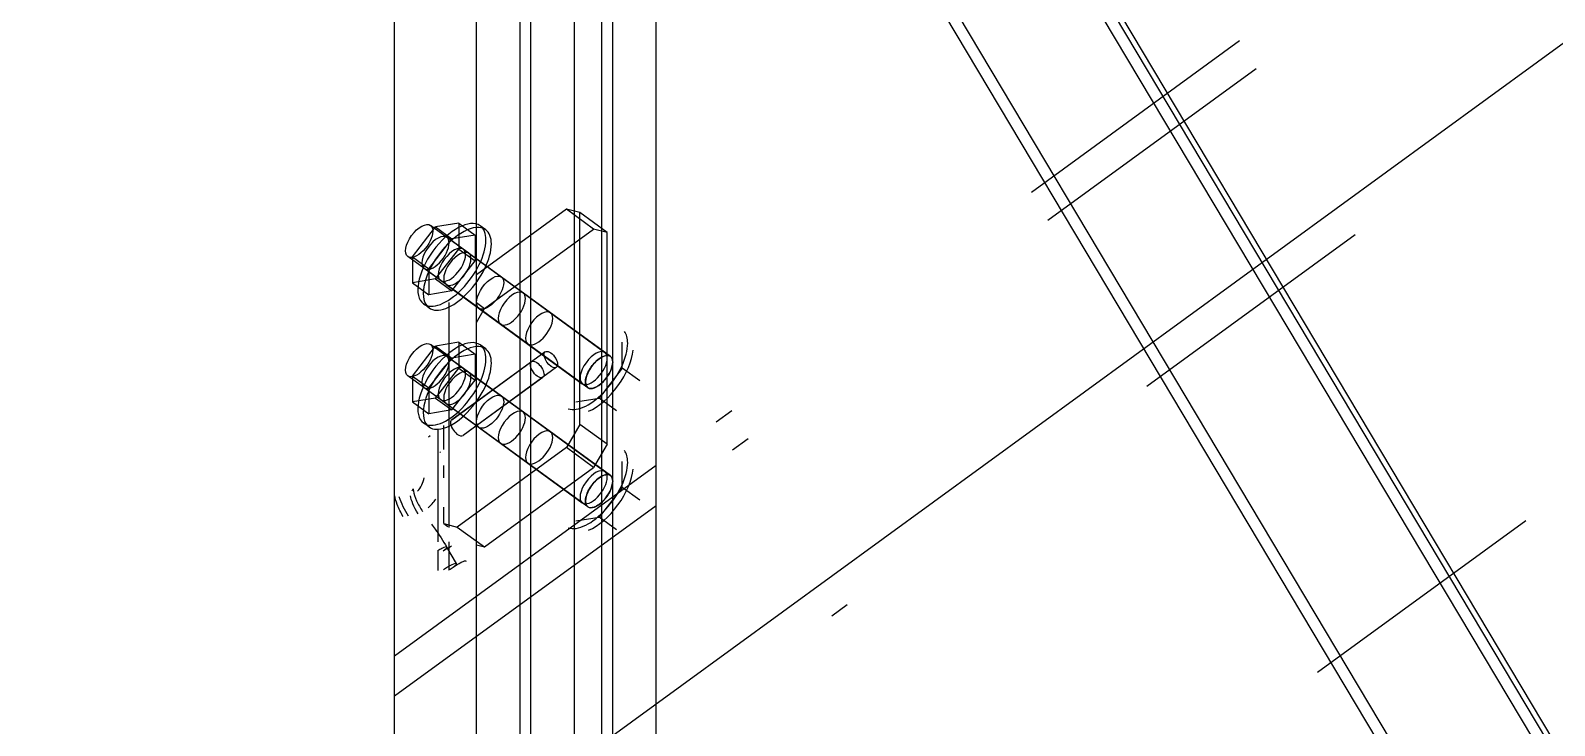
# Model space of a CAD drawing. Extents: x 0 to 478, y 0 to 494.
# Drawn here: x 202.69 to 242.23, y 351.07 to 369.08 of the extents above; entities that cross this region are included whole.
import ezdxf

# ---------------------------------------------------------------- set-up
doc = ezdxf.new("R2010")
doc.units = 0
doc.layers.get('0').update_dxf_attribs({"linetype": 'CONTINUOUS'})

msp = doc.modelspace()

# ---------------------------------------------------------------- linework, layer by layer
at = {"color": 253}
for p, q in [((356.154, 159.589), (211.946, 401.084)), ((356.21, 159.767), (212.003, 401.264)), ((355.858, 159.511), (211.707, 400.911)), ((353.028, 157.452), (208.821, 398.949)), ((353.325, 157.532), (209.119, 399.027)), ((274.464, 392.035), (202.692, 339.815)), ((215.393, 328.035), (215.393, 387.1)), ((215.675, 328.035), (215.675, 387.1)), ((216.807, 327.212), (216.807, 386.274)), ((216.807, 327.006), (216.807, 386.073)), ((217.514, 326.492), (217.514, 385.554)), ((217.796, 326.492), (217.796, 385.554)), ((212.139, 325.669), (212.139, 384.732)), ((218.928, 325.669), (218.928, 384.732)), ((214.261, 324.124), (214.261, 383.187)), ((234.061, 368.812), (228.658, 364.882)), ((215.393, 367.446), (215.393, 368.42)), ((215.675, 366.974), (215.675, 367.947)), ((229.085, 364.162), (234.49, 368.095)), ((216.595, 364.444), (214.261, 362.747)), ((217.302, 363.929), (216.595, 364.444)), ((216.947, 364.359), (216.595, 364.444)), ((217.656, 363.844), (216.947, 364.359)), ((216.947, 358.87), (216.947, 364.359)), ((212.6, 363.209), (213.201, 363.986)), ((214.909, 362.687), (213.07, 364.024)), ((213.801, 364.084), (213.201, 363.986)), ((213.201, 363.986), (213.625, 363.675)), ((214.226, 363.777), (213.625, 363.675)), ((213.801, 364.084), (214.226, 363.777)), ((213.801, 364.084), (213.801, 363.411)), ((214.226, 363.777), (214.226, 363.104)), ((214.501, 363.911), (214.359, 364.014)), ((214.474, 361.872), (217.302, 363.929)), ((217.656, 363.844), (217.302, 363.929)), ((217.656, 358.355), (217.656, 363.844)), ((231.655, 359.858), (237.06, 363.791)), ((231.655, 359.858), (237.06, 363.791)), ((213.024, 362.902), (213.625, 363.675)), ((213.201, 362.638), (213.801, 363.411)), ((213.918, 363.407), (213.494, 363.717)), ((213.801, 363.411), (214.226, 363.104)), ((214.06, 363.305), (213.918, 363.407)), ((214.321, 361.879), (212.483, 363.216)), ((212.6, 363.209), (213.024, 362.902)), ((212.6, 363.209), (212.6, 362.539)), ((213.625, 362.331), (214.226, 363.104)), ((214.06, 363.305), (215.474, 362.275)), ((213.201, 362.638), (212.6, 362.539)), ((213.33, 362.599), (212.906, 362.906)), ((213.024, 362.902), (213.024, 362.229)), ((213.201, 362.638), (213.625, 362.331)), ((213.472, 362.497), (213.33, 362.599)), ((217.737, 360.631), (214.909, 362.687)), ((212.6, 362.539), (213.024, 362.229)), ((213.625, 362.331), (213.024, 362.229)), ((213.472, 362.497), (214.886, 361.467)), ((215.474, 362.275), (216.181, 361.759)), ((218.928, 361.527), (218.928, 362.5)), ((213.031, 361.89), (212.889, 361.992)), ((213.553, 356.196), (213.553, 362.028)), ((214.261, 362.028), (214.474, 361.872)), ((214.261, 361.513), (214.474, 361.872)), ((217.148, 359.819), (214.321, 361.879)), ((214.886, 361.467), (215.593, 360.952)), ((216.181, 361.759), (217.595, 360.733)), ((213.801, 360.997), (213.201, 360.899)), ((213.801, 360.997), (214.226, 360.691)), ((213.801, 360.997), (213.801, 360.324)), ((218.044, 360.324), (218.044, 360.997)), ((212.6, 360.123), (213.201, 360.899)), ((213.024, 359.816), (213.625, 360.588)), ((214.909, 359.601), (213.07, 360.938)), ((213.201, 360.899), (213.625, 360.588)), ((213.918, 360.32), (213.494, 360.631)), ((216.045, 360.751), (213.619, 358.987)), ((214.226, 360.691), (213.625, 360.588)), ((214.226, 360.691), (214.226, 360.017)), ((214.501, 360.825), (214.359, 360.927)), ((215.593, 360.952), (217.008, 359.922)), ((217.737, 360.631), (217.595, 360.733)), ((213.201, 359.551), (213.801, 360.324)), ((213.619, 358.987), (215.69, 360.497)), ((213.801, 360.324), (214.226, 360.017)), ((216.338, 360.348), (213.913, 358.581)), ((214.06, 360.218), (213.918, 360.32)), ((214.06, 360.218), (215.474, 359.191)), ((218.044, 360.324), (217.443, 359.551)), ((218.496, 359.996), (218.044, 360.324)), ((214.321, 358.793), (212.483, 360.13)), ((212.6, 360.123), (213.024, 359.816)), ((212.6, 360.123), (212.6, 359.452)), ((213.33, 359.512), (212.906, 359.819)), ((213.024, 359.816), (213.024, 359.142)), ((213.625, 359.244), (214.226, 360.017)), ((214.12, 358.733), (215.985, 360.091)), ((217.148, 359.819), (217.008, 359.922)), ((213.201, 359.551), (212.6, 359.452)), ((212.6, 359.452), (213.024, 359.142)), ((213.201, 359.551), (213.625, 359.244)), ((213.472, 359.41), (213.33, 359.512)), ((213.472, 359.41), (214.886, 358.38)), ((217.737, 357.544), (214.909, 359.601)), ((216.841, 359.452), (217.443, 359.551)), ((217.895, 359.223), (217.443, 359.551)), ((213.625, 359.244), (213.024, 359.142)), ((215.474, 359.191), (216.181, 358.673)), ((220.884, 359.223), (220.478, 358.93)), ((212.139, 358.45), (212.139, 358.958)), ((213.031, 358.803), (212.889, 358.906)), ((213.271, 355.829), (213.271, 358.733)), ((213.413, 358.218), (213.413, 358.838)), ((217.148, 356.732), (214.321, 358.793)), ((216.181, 358.673), (217.595, 357.646)), ((216.947, 358.87), (216.595, 358.271)), ((217.656, 358.355), (216.947, 358.87)), ((213.019, 358.549), (213.061, 358.581)), ((216.595, 358.271), (213.765, 356.21)), ((214.886, 358.38), (215.593, 357.865)), ((217.302, 357.755), (216.595, 358.271)), ((217.656, 358.355), (217.302, 357.755)), ((220.906, 358.211), (221.313, 358.507)), ((213.313, 358.144), (213.326, 358.154)), ((215.593, 357.865), (217.008, 356.835)), ((218.044, 357.237), (218.044, 357.911)), ((218.928, 357.801), (212.139, 352.862)), ((213.413, 357.484), (213.413, 357.805)), ((214.474, 355.699), (217.302, 357.755)), ((217.737, 357.544), (217.595, 357.646)), ((212.139, 356.503), (212.139, 357.336)), ((218.044, 357.237), (217.443, 356.464)), ((218.496, 356.909), (218.044, 357.237)), ((212.139, 351.834), (218.928, 356.771)), ((213.413, 356.298), (213.413, 356.725)), ((217.148, 356.732), (217.008, 356.835)), ((213.413, 356.298), (213.765, 356.21)), ((213.413, 356.298), (213.519, 356.221)), ((216.841, 356.366), (217.443, 356.464)), ((217.895, 356.136), (217.443, 356.464)), ((236.081, 352.447), (241.486, 356.38)), ((213.765, 356.21), (214.474, 355.699)), ((213.271, 355.085), (213.271, 355.6)), ((213.746, 355.265), (213.494, 355.688)), ((213.553, 355.088), (213.553, 355.829)), ((214.261, 355.752), (214.474, 355.699)), ((214.261, 353.907), (214.261, 354.88)), ((223.477, 353.907), (223.883, 354.203)), ((223.477, 353.907), (223.883, 354.203)), ((215.393, 352.012), (215.393, 352.986)), ((215.675, 351.537), (215.675, 352.513))]:
    msp.add_line(p, q, dxfattribs=at)
for points in [[(214.359, 364.014), (214.089, 364.211), (213.541, 363.918), (213.134, 363.361)], [(212.483, 363.216), (212.374, 363.294), (212.418, 363.541), (212.58, 363.763)], [(212.58, 363.763), (212.743, 363.986), (212.962, 364.105), (213.07, 364.024)], [(213.13, 363.876), (213.13, 363.728), (213.028, 363.52), (212.878, 363.368)], [(213.494, 363.717), (213.386, 363.795), (213.166, 363.679), (213.005, 363.456)], [(213.07, 364.024), (213.11, 363.996), (213.13, 363.947), (213.13, 363.876)], [(214.501, 363.911), (214.231, 364.109), (213.681, 363.816), (213.276, 363.259)], [(214.508, 363.647), (214.508, 363.816), (214.457, 363.943), (214.359, 364.014)], [(214.65, 363.545), (214.65, 363.714), (214.598, 363.841), (214.501, 363.911)], [(212.878, 363.368), (212.729, 363.216), (212.568, 363.153), (212.483, 363.216)], [(213.134, 363.361), (212.728, 362.804), (212.619, 362.19), (212.889, 361.992)], [(213.005, 363.456), (212.842, 363.231), (212.798, 362.987), (212.906, 362.906)], [(213.303, 363.058), (213.451, 363.209), (213.553, 363.418), (213.553, 363.569)], [(213.918, 363.407), (213.811, 363.488), (213.59, 363.368), (213.428, 363.146)], [(213.918, 363.407), (213.811, 363.488), (213.59, 363.368), (213.428, 363.146)], [(213.553, 363.569), (213.553, 363.64), (213.533, 363.689), (213.494, 363.717)], [(214.06, 363.305), (213.952, 363.382), (213.732, 363.266), (213.57, 363.044)], [(214.06, 363.305), (213.952, 363.382), (213.732, 363.266), (213.57, 363.044)], [(213.881, 362.37), (214.253, 362.751), (214.508, 363.269), (214.508, 363.647)], [(213.978, 363.259), (213.978, 363.329), (213.957, 363.379), (213.918, 363.407)], [(213.978, 363.259), (213.978, 363.329), (213.957, 363.379), (213.918, 363.407)], [(214.022, 362.268), (214.395, 362.648), (214.65, 363.167), (214.65, 363.545)], [(213.276, 363.259), (212.87, 362.701), (212.76, 362.088), (213.031, 361.89)], [(212.906, 362.906), (212.992, 362.846), (213.154, 362.906), (213.303, 363.058)], [(213.428, 363.146), (213.267, 362.924), (213.222, 362.68), (213.33, 362.599)], [(213.428, 363.146), (213.267, 362.924), (213.222, 362.68), (213.33, 362.599)], [(213.57, 363.044), (213.407, 362.821), (213.363, 362.574), (213.472, 362.497)], [(213.57, 363.044), (213.407, 362.821), (213.363, 362.574), (213.472, 362.497)], [(213.727, 362.751), (213.876, 362.902), (213.978, 363.111), (213.978, 363.259)], [(213.727, 362.751), (213.876, 362.902), (213.978, 363.111), (213.978, 363.259)], [(213.869, 362.645), (214.018, 362.8), (214.12, 363.008), (214.12, 363.157)], [(213.869, 362.645), (214.018, 362.8), (214.12, 363.008), (214.12, 363.157)], [(214.12, 363.157), (214.12, 363.227), (214.099, 363.276), (214.06, 363.305)], [(214.12, 363.157), (214.12, 363.227), (214.099, 363.276), (214.06, 363.305)], [(213.33, 362.599), (213.417, 362.536), (213.578, 362.599), (213.727, 362.751)], [(213.33, 362.599), (213.417, 362.536), (213.578, 362.599), (213.727, 362.751)], [(213.472, 362.497), (213.559, 362.433), (213.72, 362.493), (213.869, 362.645)], [(213.472, 362.497), (213.559, 362.433), (213.72, 362.493), (213.869, 362.645)], [(214.419, 362.426), (214.581, 362.648), (214.8, 362.768), (214.909, 362.687)], [(214.909, 362.687), (214.948, 362.659), (214.968, 362.61), (214.968, 362.543)], [(212.889, 361.992), (213.105, 361.837), (213.508, 361.989), (213.881, 362.37)], [(213.031, 361.89), (213.246, 361.731), (213.65, 361.886), (214.022, 362.268)], [(214.321, 361.879), (214.212, 361.957), (214.256, 362.2), (214.419, 362.426)], [(214.968, 362.543), (214.968, 362.391), (214.866, 362.183), (214.716, 362.031)], [(215.474, 362.275), (215.367, 362.356), (215.146, 362.239), (214.983, 362.014)], [(215.474, 362.275), (215.367, 362.356), (215.146, 362.239), (214.983, 362.014)], [(215.533, 362.13), (215.533, 362.197), (215.513, 362.246), (215.474, 362.275)], [(215.533, 362.13), (215.533, 362.197), (215.513, 362.246), (215.474, 362.275)], [(214.716, 362.031), (214.568, 361.876), (214.406, 361.816), (214.321, 361.879)], [(214.983, 362.014), (214.821, 361.791), (214.778, 361.548), (214.886, 361.467)], [(214.983, 362.014), (214.821, 361.791), (214.778, 361.548), (214.886, 361.467)], [(215.283, 361.618), (215.432, 361.77), (215.533, 361.978), (215.533, 362.13)], [(215.283, 361.618), (215.432, 361.77), (215.533, 361.978), (215.533, 362.13)], [(216.181, 361.759), (216.074, 361.841), (215.853, 361.724), (215.69, 361.498)], [(216.181, 361.759), (216.074, 361.841), (215.853, 361.724), (215.69, 361.498)], [(214.886, 361.467), (214.973, 361.403), (215.134, 361.467), (215.283, 361.618)], [(214.886, 361.467), (214.973, 361.403), (215.134, 361.467), (215.283, 361.618)], [(215.69, 361.498), (215.529, 361.276), (215.485, 361.029), (215.593, 360.952)], [(215.69, 361.498), (215.529, 361.276), (215.485, 361.029), (215.593, 360.952)], [(215.99, 361.103), (216.138, 361.255), (216.24, 361.463), (216.24, 361.615)], [(215.99, 361.103), (216.138, 361.255), (216.24, 361.463), (216.24, 361.615)], [(216.24, 361.615), (216.24, 361.682), (216.22, 361.735), (216.181, 361.759)], [(216.24, 361.615), (216.24, 361.682), (216.22, 361.735), (216.181, 361.759)], [(212.58, 360.676), (212.743, 360.899), (212.962, 361.019), (213.07, 360.938)], [(214.359, 360.927), (214.089, 361.124), (213.541, 360.832), (213.134, 360.274)], [(214.501, 360.825), (214.231, 361.022), (213.681, 360.729), (213.276, 360.172)], [(215.593, 360.952), (215.68, 360.888), (215.841, 360.952), (215.99, 361.103)], [(215.593, 360.952), (215.68, 360.888), (215.841, 360.952), (215.99, 361.103)], [(218.185, 360.973), (218.185, 361.1), (218.156, 361.202), (218.099, 361.276)], [(212.483, 360.13), (212.374, 360.207), (212.418, 360.454), (212.58, 360.676)], [(213.13, 360.789), (213.13, 360.641), (213.028, 360.433), (212.878, 360.281)], [(213.494, 360.631), (213.386, 360.708), (213.166, 360.592), (213.005, 360.37)], [(213.07, 360.938), (213.11, 360.909), (213.13, 360.86), (213.13, 360.789)], [(213.553, 360.482), (213.553, 360.549), (213.533, 360.602), (213.494, 360.631)], [(214.508, 360.56), (214.508, 360.729), (214.457, 360.856), (214.359, 360.927)], [(214.65, 360.458), (214.65, 360.627), (214.598, 360.754), (214.501, 360.825)], [(216.014, 360.676), (216.014, 360.712), (216.025, 360.736), (216.045, 360.751)], [(216.14, 360.422), (216.065, 360.5), (216.014, 360.602), (216.014, 360.676)], [(216.045, 360.751), (216.099, 360.789), (216.209, 360.733), (216.29, 360.62)], [(216.29, 360.62), (216.371, 360.511), (216.392, 360.387), (216.338, 360.348)], [(217.595, 360.733), (217.488, 360.811), (217.268, 360.694), (217.106, 360.468)], [(217.595, 360.733), (217.488, 360.811), (217.268, 360.694), (217.106, 360.468)], [(217.737, 360.631), (217.629, 360.708), (217.409, 360.592), (217.246, 360.37)], [(217.376, 360.514), (217.42, 360.553), (217.466, 360.588), (217.511, 360.613)], [(217.404, 360.073), (217.554, 360.225), (217.656, 360.433), (217.656, 360.585)], [(217.404, 360.073), (217.554, 360.225), (217.656, 360.433), (217.656, 360.585)], [(217.511, 360.613), (217.588, 360.652), (217.658, 360.666), (217.709, 360.645)], [(217.656, 360.585), (217.656, 360.652), (217.635, 360.705), (217.595, 360.733)], [(217.656, 360.585), (217.656, 360.652), (217.635, 360.705), (217.595, 360.733)], [(217.618, 359.759), (217.96, 360.133), (218.185, 360.616), (218.185, 360.973)], [(217.709, 360.645), (217.719, 360.641), (217.729, 360.634), (217.737, 360.631)], [(217.796, 360.482), (217.796, 360.549), (217.775, 360.602), (217.737, 360.631)], [(217.737, 360.631), (217.754, 360.616), (217.767, 360.602), (217.777, 360.581)], [(217.933, 359.869), (218.157, 360.179), (218.302, 360.518), (218.324, 360.796)], [(212.878, 360.281), (212.729, 360.126), (212.568, 360.066), (212.483, 360.13)], [(213.134, 360.274), (212.728, 359.717), (212.619, 359.103), (212.889, 358.906)], [(213.005, 360.37), (212.842, 360.144), (212.798, 359.9), (212.906, 359.819)], [(213.303, 359.971), (213.451, 360.123), (213.553, 360.331), (213.553, 360.482)], [(213.918, 360.32), (213.811, 360.401), (213.59, 360.281), (213.428, 360.059)], [(213.918, 360.32), (213.811, 360.401), (213.59, 360.281), (213.428, 360.059)], [(214.06, 360.218), (213.952, 360.295), (213.732, 360.179), (213.57, 359.957)], [(214.06, 360.218), (213.952, 360.295), (213.732, 360.179), (213.57, 359.957)], [(213.881, 359.283), (214.253, 359.664), (214.508, 360.183), (214.508, 360.56)], [(213.978, 360.172), (213.978, 360.243), (213.957, 360.292), (213.918, 360.32)], [(213.978, 360.172), (213.978, 360.243), (213.957, 360.292), (213.918, 360.32)], [(214.022, 359.181), (214.395, 359.562), (214.65, 360.08), (214.65, 360.458)], [(214.12, 360.07), (214.12, 360.137), (214.099, 360.19), (214.06, 360.218)], [(214.12, 360.07), (214.12, 360.137), (214.099, 360.19), (214.06, 360.218)], [(215.74, 360.221), (215.659, 360.331), (215.637, 360.454), (215.69, 360.497)], [(215.69, 360.497), (215.698, 360.5), (215.704, 360.5), (215.711, 360.504)], [(215.711, 360.504), (215.775, 360.521), (215.878, 360.451), (215.95, 360.345)], [(215.985, 360.091), (215.93, 360.052), (215.821, 360.109), (215.74, 360.221)], [(215.95, 360.345), (216.02, 360.236), (216.035, 360.126), (215.985, 360.091)], [(216.338, 360.348), (216.295, 360.317), (216.214, 360.345), (216.14, 360.422)], [(217.106, 360.468), (216.943, 360.25), (216.899, 360.003), (217.008, 359.922)], [(217.106, 360.468), (216.943, 360.25), (216.899, 360.003), (217.008, 359.922)], [(217.246, 360.37), (217.084, 360.144), (217.041, 359.9), (217.148, 359.819)], [(217.109, 360.094), (217.124, 360.147), (217.146, 360.2), (217.176, 360.257)], [(217.176, 360.257), (217.229, 360.352), (217.297, 360.44), (217.376, 360.514)], [(217.709, 360.193), (217.658, 360.098), (217.588, 360.01), (217.511, 359.939)], [(217.545, 359.971), (217.694, 360.123), (217.796, 360.331), (217.796, 360.482)], [(217.777, 360.355), (217.763, 360.306), (217.74, 360.25), (217.709, 360.193)], [(217.777, 360.581), (217.789, 360.553), (217.796, 360.521), (217.796, 360.482)], [(217.796, 360.482), (217.796, 360.444), (217.789, 360.401), (217.777, 360.355)], [(213.276, 360.172), (212.87, 359.615), (212.76, 359.001), (213.031, 358.803)], [(212.906, 359.819), (212.992, 359.759), (213.154, 359.819), (213.303, 359.971)], [(213.428, 360.059), (213.267, 359.837), (213.222, 359.593), (213.33, 359.512)], [(213.428, 360.059), (213.267, 359.837), (213.222, 359.593), (213.33, 359.512)], [(213.57, 359.957), (213.407, 359.735), (213.363, 359.488), (213.472, 359.41)], [(213.57, 359.957), (213.407, 359.735), (213.363, 359.488), (213.472, 359.41)], [(213.727, 359.664), (213.876, 359.816), (213.978, 360.024), (213.978, 360.172)], [(213.727, 359.664), (213.876, 359.816), (213.978, 360.024), (213.978, 360.172)], [(213.869, 359.558), (214.018, 359.713), (214.12, 359.922), (214.12, 360.07)], [(213.869, 359.558), (214.018, 359.713), (214.12, 359.922), (214.12, 360.07)], [(217.008, 359.922), (217.093, 359.862), (217.255, 359.922), (217.404, 360.073)], [(217.008, 359.922), (217.093, 359.862), (217.255, 359.922), (217.404, 360.073)], [(217.109, 359.872), (217.083, 359.925), (217.083, 360.003), (217.109, 360.094)], [(217.148, 359.819), (217.132, 359.833), (217.118, 359.851), (217.109, 359.872)], [(217.148, 359.819), (217.235, 359.759), (217.396, 359.819), (217.545, 359.971)], [(217.176, 359.809), (217.166, 359.809), (217.157, 359.816), (217.148, 359.819)], [(217.172, 359.212), (217.428, 359.318), (217.708, 359.558), (217.933, 359.869)], [(217.376, 359.84), (217.297, 359.798), (217.229, 359.787), (217.176, 359.809)], [(217.511, 359.939), (217.466, 359.897), (217.42, 359.865), (217.376, 359.84)], [(213.33, 359.512), (213.417, 359.449), (213.578, 359.512), (213.727, 359.664)], [(213.33, 359.512), (213.417, 359.449), (213.578, 359.512), (213.727, 359.664)], [(213.472, 359.41), (213.559, 359.346), (213.72, 359.406), (213.869, 359.558)], [(213.472, 359.41), (213.559, 359.346), (213.72, 359.406), (213.869, 359.558)], [(214.419, 359.339), (214.581, 359.562), (214.8, 359.678), (214.909, 359.601)], [(214.968, 359.452), (214.968, 359.304), (214.866, 359.096), (214.716, 358.944)], [(214.909, 359.601), (214.948, 359.572), (214.968, 359.523), (214.968, 359.452)], [(216.644, 359.276), (216.89, 359.191), (217.277, 359.382), (217.618, 359.759)], [(212.889, 358.906), (213.105, 358.75), (213.508, 358.902), (213.881, 359.283)], [(213.031, 358.803), (213.246, 358.644), (213.65, 358.8), (214.022, 359.181)], [(214.321, 358.793), (214.212, 358.87), (214.256, 359.114), (214.419, 359.339)], [(215.474, 359.191), (215.367, 359.265), (215.146, 359.152), (214.983, 358.927)], [(215.474, 359.191), (215.367, 359.265), (215.146, 359.152), (214.983, 358.927)], [(215.283, 358.532), (215.432, 358.683), (215.533, 358.891), (215.533, 359.04)], [(215.283, 358.532), (215.432, 358.683), (215.533, 358.891), (215.533, 359.04)], [(215.533, 359.04), (215.533, 359.11), (215.513, 359.16), (215.474, 359.191)], [(215.533, 359.04), (215.533, 359.11), (215.513, 359.16), (215.474, 359.191)], [(213.589, 358.913), (213.588, 358.824), (213.666, 358.687), (213.757, 358.62)], [(213.619, 358.987), (213.599, 358.973), (213.589, 358.948), (213.589, 358.913)], [(213.757, 358.62), (213.818, 358.57), (213.88, 358.556), (213.913, 358.581)], [(214.716, 358.944), (214.568, 358.789), (214.406, 358.729), (214.321, 358.793)], [(214.983, 358.927), (214.821, 358.704), (214.778, 358.461), (214.886, 358.38)], [(214.983, 358.927), (214.821, 358.704), (214.778, 358.461), (214.886, 358.38)], [(216.181, 358.673), (216.074, 358.754), (215.853, 358.637), (215.69, 358.412)], [(216.181, 358.673), (216.074, 358.754), (215.853, 358.637), (215.69, 358.412)], [(216.24, 358.528), (216.24, 358.595), (216.22, 358.648), (216.181, 358.673)], [(216.24, 358.528), (216.24, 358.595), (216.22, 358.648), (216.181, 358.673)], [(214.886, 358.38), (214.973, 358.316), (215.134, 358.38), (215.283, 358.532)], [(214.886, 358.38), (214.973, 358.316), (215.134, 358.38), (215.283, 358.532)], [(215.69, 358.412), (215.529, 358.189), (215.485, 357.942), (215.593, 357.865)], [(215.69, 358.412), (215.529, 358.189), (215.485, 357.942), (215.593, 357.865)], [(215.99, 358.017), (216.138, 358.168), (216.24, 358.376), (216.24, 358.528)], [(215.99, 358.017), (216.138, 358.168), (216.24, 358.376), (216.24, 358.528)], [(215.593, 357.865), (215.68, 357.805), (215.841, 357.865), (215.99, 358.017)], [(215.593, 357.865), (215.68, 357.805), (215.841, 357.865), (215.99, 358.017)], [(217.618, 356.672), (217.96, 357.046), (218.185, 357.53), (218.185, 357.886)], [(218.185, 357.886), (218.185, 358.013), (218.156, 358.115), (218.099, 358.189)], [(212.846, 357.3), (212.874, 357.357), (212.894, 357.42), (212.907, 357.487)], [(217.595, 357.646), (217.488, 357.724), (217.268, 357.607), (217.106, 357.382)], [(217.595, 357.646), (217.488, 357.724), (217.268, 357.607), (217.106, 357.382)], [(217.176, 357.17), (217.229, 357.265), (217.297, 357.353), (217.376, 357.427)], [(217.737, 357.544), (217.629, 357.621), (217.409, 357.505), (217.246, 357.283)], [(217.376, 357.427), (217.42, 357.466), (217.466, 357.501), (217.511, 357.526)], [(217.404, 356.986), (217.554, 357.138), (217.656, 357.346), (217.656, 357.498)], [(217.404, 356.986), (217.554, 357.138), (217.656, 357.346), (217.656, 357.498)], [(217.511, 357.526), (217.588, 357.565), (217.658, 357.579), (217.709, 357.558)], [(217.656, 357.498), (217.656, 357.565), (217.635, 357.618), (217.595, 357.646)], [(217.656, 357.498), (217.656, 357.565), (217.635, 357.618), (217.595, 357.646)], [(217.709, 357.558), (217.719, 357.554), (217.729, 357.547), (217.737, 357.544)], [(217.796, 357.396), (217.796, 357.463), (217.775, 357.516), (217.737, 357.544)], [(217.737, 357.544), (217.754, 357.53), (217.767, 357.516), (217.777, 357.494)], [(217.777, 357.494), (217.789, 357.466), (217.796, 357.434), (217.796, 357.396)], [(217.933, 356.782), (218.157, 357.092), (218.302, 357.431), (218.324, 357.71)], [(212.208, 356.792), (212.175, 356.874), (212.152, 356.955), (212.137, 357.029)], [(212.582, 357.145), (212.605, 357.159), (212.622, 357.195), (212.62, 357.198)], [(212.62, 357.198), (212.617, 357.198), (212.619, 357.177), (212.626, 357.135)], [(212.626, 357.135), (212.637, 357.071), (212.667, 356.983), (212.708, 356.891)], [(212.729, 357.135), (212.776, 357.18), (212.815, 357.237), (212.846, 357.3)], [(217.106, 357.382), (216.943, 357.159), (216.899, 356.916), (217.008, 356.835)], [(217.106, 357.382), (216.943, 357.159), (216.899, 356.916), (217.008, 356.835)], [(217.246, 357.283), (217.084, 357.057), (217.041, 356.814), (217.148, 356.732)], [(217.109, 357.008), (217.124, 357.061), (217.146, 357.113), (217.176, 357.17)], [(217.709, 357.106), (217.658, 357.011), (217.588, 356.923), (217.511, 356.849)], [(217.545, 356.884), (217.694, 357.036), (217.796, 357.244), (217.796, 357.396)], [(217.777, 357.269), (217.763, 357.219), (217.74, 357.163), (217.709, 357.106)], [(217.796, 357.396), (217.796, 357.357), (217.789, 357.314), (217.777, 357.269)], [(212.36, 356.478), (212.301, 356.584), (212.249, 356.687), (212.208, 356.792)], [(212.502, 356.489), (212.405, 356.644), (212.314, 356.824), (212.258, 356.99)], [(212.748, 356.553), (212.638, 356.732), (212.564, 356.905), (212.55, 357.015)], [(212.708, 356.891), (212.753, 356.799), (212.804, 356.704), (212.863, 356.609)], [(213.008, 356.711), (213.083, 356.775), (213.151, 356.849), (213.207, 356.93)], [(216.644, 356.189), (216.89, 356.104), (217.277, 356.295), (217.618, 356.672)], [(217.008, 356.835), (217.093, 356.775), (217.255, 356.835), (217.404, 356.986)], [(217.008, 356.835), (217.093, 356.775), (217.255, 356.835), (217.404, 356.986)], [(217.109, 356.785), (217.083, 356.838), (217.083, 356.916), (217.109, 357.008)], [(217.148, 356.732), (217.132, 356.747), (217.118, 356.764), (217.109, 356.785)], [(217.148, 356.732), (217.235, 356.672), (217.396, 356.732), (217.545, 356.884)], [(217.176, 356.718), (217.166, 356.722), (217.157, 356.729), (217.148, 356.732)], [(217.172, 356.126), (217.428, 356.231), (217.708, 356.471), (217.933, 356.782)], [(217.376, 356.754), (217.297, 356.711), (217.229, 356.701), (217.176, 356.718)], [(217.511, 356.849), (217.466, 356.81), (217.42, 356.778), (217.376, 356.754)], [(213.093, 356.284), (213.125, 356.246), (213.156, 356.203), (213.189, 356.157)], [(213.189, 356.157), (213.294, 356.013), (213.395, 355.854), (213.494, 355.688)], [(213.366, 355.649), (213.331, 355.635), (213.293, 355.614), (213.256, 355.593)], [(213.494, 355.688), (213.486, 355.699), (213.438, 355.688), (213.367, 355.653)], [(213.402, 355.593), (213.462, 355.639), (213.546, 355.685), (213.614, 355.72)], [(213.402, 355.593), (213.467, 355.639), (213.501, 355.674), (213.494, 355.688)], [(213.622, 355.23), (213.552, 355.198), (213.47, 355.148), (213.409, 355.103)], [(213.549, 355.099), (213.586, 355.12), (213.624, 355.145), (213.655, 355.17)], [(213.746, 355.265), (213.739, 355.275), (213.691, 355.261), (213.622, 355.23)], [(213.655, 355.17), (213.718, 355.215), (213.8, 355.261), (213.869, 355.297)], [(213.655, 355.17), (213.717, 355.215), (213.797, 355.261), (213.866, 355.293)], [(213.655, 355.17), (213.718, 355.215), (213.754, 355.251), (213.746, 355.265)], [(213.869, 355.297), (213.939, 355.328), (213.986, 355.342), (213.993, 355.328)]]:
    msp.add_open_spline(points, degree=3, dxfattribs=at)

doc.saveas('drawing.dxf')
